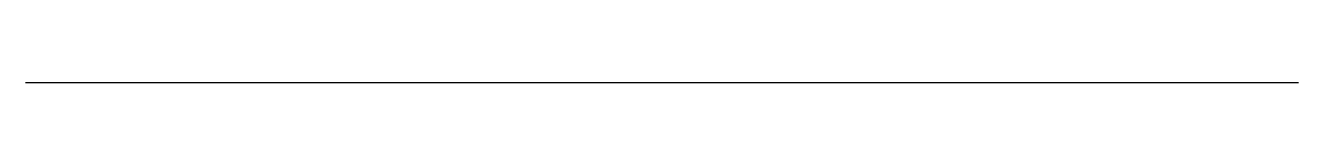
# Model space of a CAD drawing. Header units: millimetres. Extents: x 0 to 4500, y 0 to 0.
import ezdxf

# ---------------------------------------------------------------- set-up
doc = ezdxf.new("R2010")
doc.units = ezdxf.units.MM
doc.layers.add('WALL', color=7, linetype='CONTINUOUS')

msp = doc.modelspace()

# ---------------------------------------------------------------- linework, layer by layer
at = {"layer": 'WALL'}
msp.add_line((0, 0), (4500, 0), dxfattribs=at)

doc.saveas('drawing.dxf')
